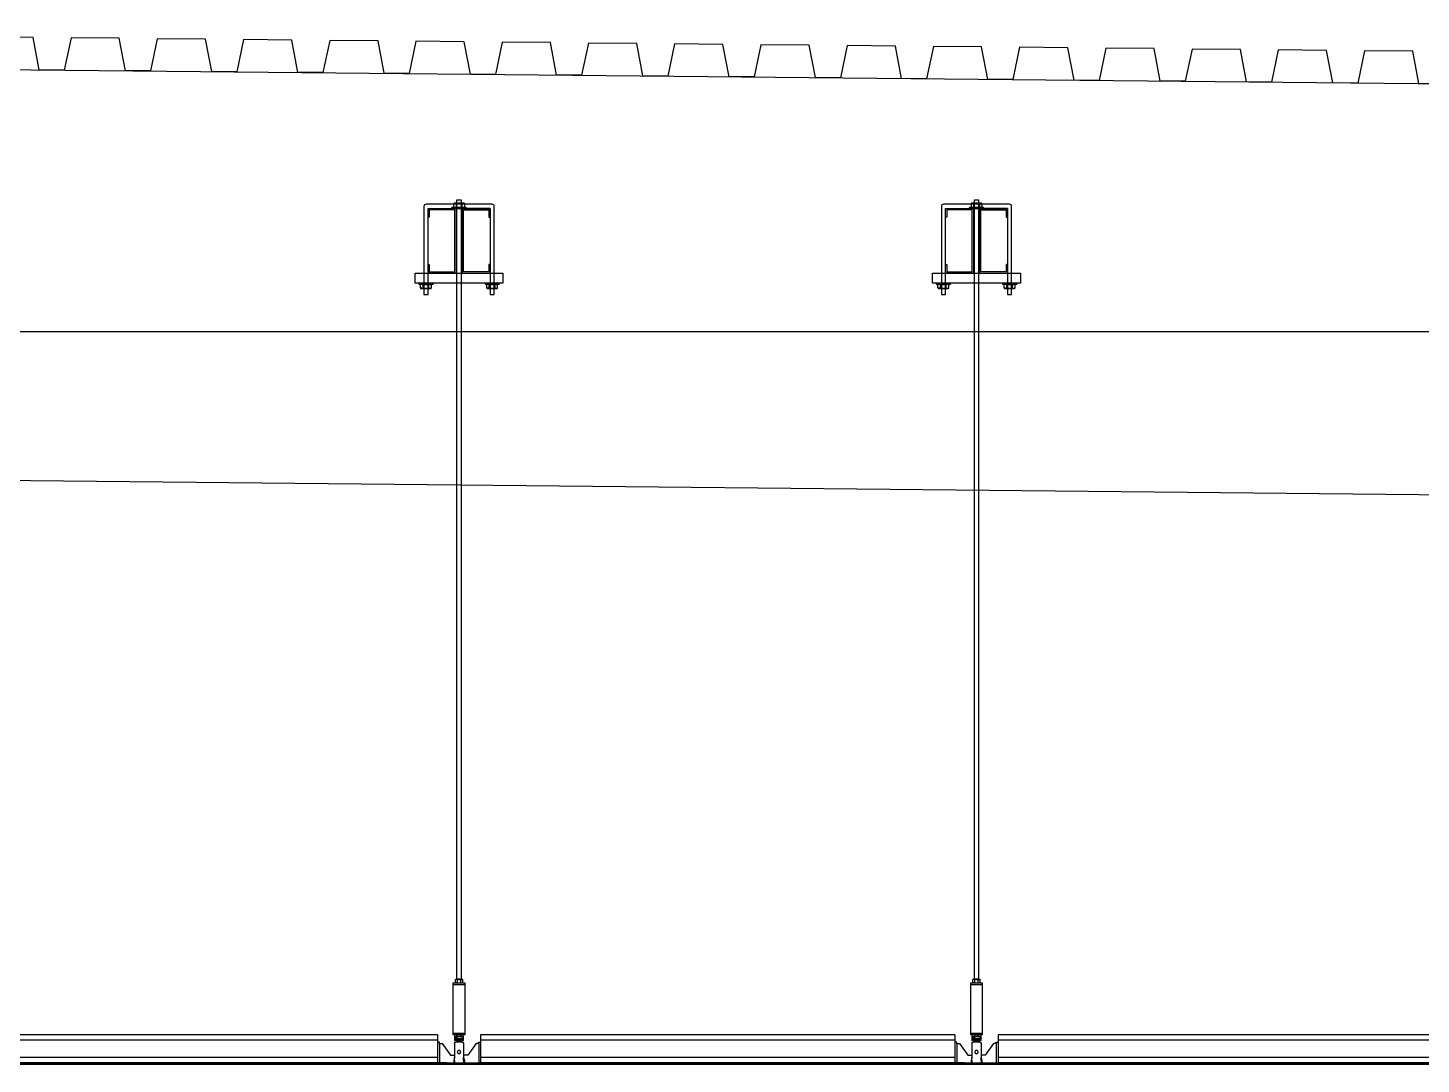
# Model space of a CAD drawing. Header units: millimetres. Extents: x -32710 to 654186, y -254124 to 420220.
# Drawn here: x 282600 to 285831, y 399500 to 401904 of the extents above; entities that cross this region are included whole.
import ezdxf
from ezdxf.xclip import XClip

# ---------------------------------------------------------------- set-up
doc = ezdxf.new("R2010")
doc.units = ezdxf.units.MM
doc.header["$LTSCALE"] = 1000
for name, color, linetype in [('TPH12-SEC-@E$0$SIAGE1', 252, 'Continuous'), ('TPH12-SEC-@E$0$SIAGE2', 252, 'Continuous'), ('TPH12-SEC-@E$0$SUGATA3', 252, 'Continuous'), ('YFM1P-長$0$M-FOUN', 252, 'Continuous'), ('YFSHI-02(E-LINE)$0$SH-LINE-10', 10, 'Continuous'), ('YFSHI-02(E-LINE)$0$SH-LINE-130', 130, 'Continuous'), ('YFSHI-02(E-LINE)$0$SH-LINE-82', 82, 'Continuous')]:
    doc.layers.add(name, color=color, linetype=linetype)

# ---------------------------------------------------------------- blocks, each defined once
blk = doc.blocks.new('TPH12-SEC-@E')
at = {"layer": 'TPH12-SEC-@E$0$SIAGE1'}
blk.add_line((281500, 399500), (290950, 399500), dxfattribs=at)
at = {"layer": 'TPH12-SEC-@E$0$SIAGE2'}
for points in [[(282700.1, 401881), (282684.4, 401806.2), (282626.4, 401806.7), (282612.1, 401881.9), (282500.1, 401883)], [(282900.1, 401879), (282884.3, 401804.2), (282826.3, 401804.7), (282812.1, 401879.9), (282700.1, 401881)], [(283100.1, 401877), (283084.3, 401802.2), (283026.3, 401802.7), (283012.1, 401877.9), (282900.1, 401879)], [(283300.1, 401875), (283284.3, 401800.2), (283226.3, 401800.7), (283212.1, 401875.9), (283100.1, 401877)], [(283500.1, 401873), (283484.3, 401798.2), (283426.3, 401798.7), (283412.1, 401873.9), (283300.1, 401875)], [(283700.1, 401871), (283684.3, 401796.2), (283626.3, 401796.7), (283612.1, 401871.9), (283500.1, 401873)], [(283900, 401869), (283884.3, 401794.2), (283826.3, 401794.7), (283812, 401869.9), (283700.1, 401871)], [(284100, 401867), (284084.3, 401792.2), (284026.3, 401792.7), (284012, 401867.9), (283900, 401869)], [(284300, 401865), (284284.3, 401790.2), (284226.3, 401790.7), (284212, 401865.9), (284100, 401867)], [(284500, 401863), (284484.3, 401788.2), (284426.3, 401788.7), (284412, 401863.9), (284300, 401865)], [(284700, 401861), (284684.3, 401786.2), (284626.3, 401786.7), (284612, 401861.9), (284500, 401863)], [(284900, 401859), (284884.2, 401784.2), (284826.2, 401784.7), (284812, 401859.9), (284700, 401861)], [(285100, 401857), (285084.2, 401782.2), (285026.2, 401782.7), (285012, 401857.9), (284900, 401859)], [(285300, 401855), (285284.2, 401780.2), (285226.2, 401780.7), (285212, 401855.9), (285100, 401857)], [(285500, 401853), (285484.2, 401778.2), (285426.2, 401778.7), (285412, 401853.9), (285300, 401855)], [(285700, 401851), (285684.2, 401776.2), (285626.2, 401776.7), (285612, 401851.9), (285500, 401853)], [(285899.9, 401849), (285884.2, 401774.2), (285826.2, 401774.7), (285811.9, 401849.9), (285700, 401851)]]:
    blk.add_lwpolyline(points, dxfattribs=at)
at = {"layer": 'TPH12-SEC-@E$0$SUGATA3'}
for p, q in [((272884.8, 401904.2), (290730, 401725.7)), ((282150, 400858.5), (290450, 400775.5))]:
    blk.add_line(p, q, dxfattribs=at)
blk = doc.blocks.new('YFSHI-02(E-LINE)$0$CEILING-A')
for p, q in [((-110, 6.8), (-110, 0)), ((-110, 6.8), (0, 6.8)), ((0, 6.8), (0, 0)), ((-110, 5.57), (0, 5.57)), ((-110, 1.52), (0, 1.52)), ((-110, 0.28), (0, 0.28)), ((-110, 0), (0, 0))]:
    blk.add_line(p, q)
blk = doc.blocks.new('YFSHI-02(E-LINE)$0$1')
for p, q in [((0.45, 5.1), (0, 5.1)), ((0, 5.1), (0, 0)), ((0.45, 4.8), (0.45, 5.1)), ((0.45, 4.8), (1.05, 4.8)), ((0.45, 4.8), (0.45, 0.28)), ((1.05, 4.8), (3, 2.05)), ((3.95, 4.8), (3.95, 2.05)), ((4.25, 5.1), (5.75, 5.1)), ((6.05, 4.8), (6.05, 2.05)), ((8.95, 4.8), (7, 2.05)), ((9.55, 4.8), (8.95, 4.8)), ((9.55, 4.8), (9.55, 5.1)), ((9.55, 5.1), (10, 5.1)), ((9.55, 4.8), (9.55, 0.33)), ((10, 5.1), (10, 0)), ((9.4, 0.33), (0, 0.33)), ((0, 0.25), (5.68, 0.25)), ((0, 0), (10, 0)), ((2.2, 0), (5, 0)), ((3, 2.05), (3.95, 2.05)), ((3.95, 1.55), (3.75, 0.88)), ((3.75, 0.88), (3.95, 0.88)), ((3.75, 0.88), (3.75, 0.25)), ((3.95, 2.05), (3.95, 1.55)), ((3.95, 0.88), (3.95, 1.55)), ((3.95, 0.88), (3.95, 0.45)), ((10, 0.25), (4.32, 0.25)), ((7, 2.05), (6.05, 2.05)), ((6.05, 2.05), (6.05, 1.55)), ((6.05, 1.55), (6.25, 0.88)), ((6.05, 0.88), (6.05, 1.55)), ((6.25, 0.88), (6.05, 0.88)), ((6.05, 0.88), (6.05, 0.45)), ((6.25, 0.88), (6.25, 0.25)), ((7.8, 0.33), (10, 0.33))]:
    blk.add_line(p, q)
blk.add_lwpolyline([(4.3, 5.1), (4.3, 5.4, 0.414214), (4.2, 5.5), (3.96, 5.5, -0.414214), (3.94, 5.52), (3.94, 6.76, -0.414214), (3.98, 6.8), (4.46, 6.8, -0.414214), (4.5, 6.76), (4.5, 6.42, -0.414214), (4.48, 6.4), (4.18, 6.4, 0.414214), (4.16, 6.38), (4.16, 5.8, 0.414214), (4.26, 5.7), (5.74, 5.7, 0.414214), (5.84, 5.8), (5.84, 6.38, 0.414214), (5.82, 6.4), (5.52, 6.4, -0.414214), (5.5, 6.42), (5.5, 6.76, -0.414214), (5.54, 6.8), (6.02, 6.8, -0.414214), (6.06, 6.76), (6.06, 5.52, -0.414214), (6.04, 5.5), (5.8, 5.5, 0.414214), (5.7, 5.4), (5.7, 5.1)], format="xyb")
blk.add_lwpolyline([(4.52, 5.5, 0.414214), (4.42, 5.4), (4.42, 5.2, 0.414214), (4.52, 5.1), (5.48, 5.1, 0.414214), (5.58, 5.2), (5.58, 5.4, 0.414214), (5.48, 5.5)], format="xyb", close=True)
blk.add_circle((5, 2.8), 0.41)
for centre, radius, start, end in [((4.25, 4.8), 0.3, 90, 180), ((5.75, 4.8), 0.3, 0, 90), ((3.75, 0.45), 0.2, 270, 0), ((6.25, 0.45), 0.2, 180, 270)]:
    blk.add_arc(centre, radius, start, end)
blk = doc.blocks.new('YFSHI-02(E-LINE)')
at = {"layer": 'YFSHI-02(E-LINE)$0$SH-LINE-10'}
for p, q in [((283616.5, 401487.3), (283583.5, 401487.3)), ((283583.5, 401485.3), (283583.5, 401487.3)), ((283616.5, 401485.3), (283583.5, 401485.3)), ((283587.3, 401496.1), (283587.3, 401488.5)), ((283587.3, 401496.1), (283587.3, 401488.5)), ((283611.7, 401497.3), (283588.3, 401497.3)), ((283611.7, 401497.3), (283588.3, 401497.3)), ((283590.7, 401496.9), (283588.3, 401496.9)), ((283590.7, 401496.9), (283588.3, 401496.9)), ((283590.7, 401487.7), (283588.3, 401487.7)), ((283590.7, 401487.7), (283588.3, 401487.7)), ((283611.7, 401487.3), (283588.3, 401487.3)), ((283593.2, 401496.1), (283593.2, 401488.5)), ((283593.2, 401496.1), (283593.2, 401488.5)), ((283603.5, 401496.9), (283596.5, 401496.9)), ((283603.5, 401496.9), (283596.5, 401496.9)), ((283603.5, 401487.7), (283596.5, 401487.7)), ((283603.5, 401487.7), (283596.5, 401487.7)), ((283606.8, 401496.1), (283606.8, 401488.5)), ((283606.8, 401496.1), (283606.8, 401488.5)), ((283609.3, 401496.9), (283611.7, 401496.9)), ((283609.3, 401496.9), (283611.7, 401496.9)), ((283609.3, 401487.7), (283611.7, 401487.7)), ((283609.3, 401487.7), (283611.7, 401487.7)), ((283612.7, 401496.1), (283612.7, 401488.5)), ((283612.7, 401496.1), (283612.7, 401488.5)), ((283616.5, 401485.3), (283616.5, 401487.3)), ((284816.5, 401487.3), (284783.5, 401487.3)), ((284783.5, 401485.3), (284783.5, 401487.3)), ((284816.5, 401485.3), (284783.5, 401485.3)), ((284787.3, 401496.1), (284787.3, 401488.5)), ((284787.3, 401496.1), (284787.3, 401488.5)), ((284811.7, 401497.3), (284788.3, 401497.3)), ((284811.7, 401497.3), (284788.3, 401497.3)), ((284790.7, 401496.9), (284788.3, 401496.9)), ((284790.7, 401496.9), (284788.3, 401496.9)), ((284790.7, 401487.7), (284788.3, 401487.7)), ((284790.7, 401487.7), (284788.3, 401487.7)), ((284811.7, 401487.3), (284788.3, 401487.3)), ((284793.2, 401496.1), (284793.2, 401488.5)), ((284793.2, 401496.1), (284793.2, 401488.5)), ((284803.5, 401496.9), (284796.5, 401496.9)), ((284803.5, 401496.9), (284796.5, 401496.9)), ((284803.5, 401487.7), (284796.5, 401487.7)), ((284803.5, 401487.7), (284796.5, 401487.7)), ((284806.8, 401496.1), (284806.8, 401488.5)), ((284806.8, 401496.1), (284806.8, 401488.5)), ((284809.3, 401496.9), (284811.7, 401496.9)), ((284809.3, 401496.9), (284811.7, 401496.9)), ((284809.3, 401487.7), (284811.7, 401487.7)), ((284809.3, 401487.7), (284811.7, 401487.7)), ((284812.7, 401496.1), (284812.7, 401488.5)), ((284812.7, 401496.1), (284812.7, 401488.5)), ((284816.5, 401485.3), (284816.5, 401487.3)), ((283506.7, 401311.6), (283539.8, 401311.6)), ((283506.7, 401311.6), (283506.7, 401309.5)), ((283506.7, 401309.5), (283539.8, 401309.5)), ((283510.6, 401300.8), (283510.6, 401308.3)), ((283510.6, 401300.8), (283510.6, 401308.3)), ((283511.5, 401309.5), (283535, 401309.5)), ((283511.5, 401299.6), (283535, 401299.6)), ((283511.5, 401299.6), (283535, 401299.6)), ((283514, 401309.1), (283511.6, 401309.1)), ((283514, 401309.1), (283511.6, 401309.1)), ((283514, 401299.9), (283511.6, 401299.9)), ((283514, 401299.9), (283511.6, 401299.9)), ((283516.4, 401300.8), (283516.4, 401308.3)), ((283516.4, 401300.8), (283516.4, 401308.3)), ((283519.7, 401309.1), (283526.8, 401309.1)), ((283519.7, 401309.1), (283526.8, 401309.1)), ((283519.7, 401299.9), (283526.8, 401299.9)), ((283519.7, 401299.9), (283526.8, 401299.9)), ((283530, 401300.8), (283530, 401308.3)), ((283530, 401300.8), (283530, 401308.3)), ((283532.5, 401309.1), (283534.9, 401309.1)), ((283532.5, 401309.1), (283534.9, 401309.1)), ((283532.5, 401299.9), (283534.9, 401299.9)), ((283532.5, 401299.9), (283534.9, 401299.9)), ((283535.9, 401300.8), (283535.9, 401308.3)), ((283535.9, 401300.8), (283535.9, 401308.3)), ((283539.8, 401311.6), (283539.8, 401309.5)), ((283660.2, 401311.6), (283693.3, 401311.6)), ((283660.2, 401311.6), (283660.2, 401309.5)), ((283660.2, 401309.5), (283693.3, 401309.5)), ((283664.1, 401300.8), (283664.1, 401308.3)), ((283664.1, 401300.8), (283664.1, 401308.3)), ((283665, 401309.5), (283688.5, 401309.5)), ((283665, 401299.6), (283688.5, 401299.6)), ((283665, 401299.6), (283688.5, 401299.6)), ((283667.5, 401309.1), (283665.1, 401309.1)), ((283667.5, 401309.1), (283665.1, 401309.1)), ((283667.5, 401299.9), (283665.1, 401299.9)), ((283667.5, 401299.9), (283665.1, 401299.9)), ((283670, 401300.8), (283670, 401308.3)), ((283670, 401300.8), (283670, 401308.3)), ((283673.2, 401309.1), (283680.3, 401309.1)), ((283673.2, 401309.1), (283680.3, 401309.1)), ((283673.2, 401299.9), (283680.3, 401299.9)), ((283673.2, 401299.9), (283680.3, 401299.9)), ((283683.6, 401300.8), (283683.6, 401308.3)), ((283683.6, 401300.8), (283683.6, 401308.3)), ((283686, 401309.1), (283688.4, 401309.1)), ((283686, 401309.1), (283688.4, 401309.1)), ((283686, 401299.9), (283688.4, 401299.9)), ((283686, 401299.9), (283688.4, 401299.9)), ((283689.4, 401300.8), (283689.4, 401308.3)), ((283689.4, 401300.8), (283689.4, 401308.3)), ((283693.3, 401311.6), (283693.3, 401309.5)), ((284706.7, 401311.6), (284739.8, 401311.6)), ((284706.7, 401311.6), (284706.7, 401309.5)), ((284706.7, 401309.5), (284739.8, 401309.5)), ((284710.6, 401300.8), (284710.6, 401308.3)), ((284710.6, 401300.8), (284710.6, 401308.3)), ((284711.5, 401309.5), (284735, 401309.5)), ((284711.5, 401299.6), (284735, 401299.6)), ((284711.5, 401299.6), (284735, 401299.6)), ((284714, 401309.1), (284711.6, 401309.1)), ((284714, 401309.1), (284711.6, 401309.1)), ((284714, 401299.9), (284711.6, 401299.9)), ((284714, 401299.9), (284711.6, 401299.9)), ((284716.4, 401300.8), (284716.4, 401308.3)), ((284716.4, 401300.8), (284716.4, 401308.3)), ((284719.7, 401309.1), (284726.8, 401309.1)), ((284719.7, 401309.1), (284726.8, 401309.1)), ((284719.7, 401299.9), (284726.8, 401299.9)), ((284719.7, 401299.9), (284726.8, 401299.9)), ((284730, 401300.8), (284730, 401308.3)), ((284730, 401300.8), (284730, 401308.3)), ((284732.5, 401309.1), (284734.9, 401309.1)), ((284732.5, 401309.1), (284734.9, 401309.1)), ((284732.5, 401299.9), (284734.9, 401299.9)), ((284732.5, 401299.9), (284734.9, 401299.9)), ((284735.9, 401300.8), (284735.9, 401308.3)), ((284735.9, 401300.8), (284735.9, 401308.3)), ((284739.8, 401311.6), (284739.8, 401309.5)), ((284860.2, 401311.6), (284893.3, 401311.6)), ((284860.2, 401311.6), (284860.2, 401309.5)), ((284860.2, 401309.5), (284893.3, 401309.5)), ((284864.1, 401300.8), (284864.1, 401308.3)), ((284864.1, 401300.8), (284864.1, 401308.3)), ((284865, 401309.5), (284888.5, 401309.5)), ((284865, 401299.6), (284888.5, 401299.6)), ((284865, 401299.6), (284888.5, 401299.6)), ((284867.5, 401309.1), (284865.1, 401309.1)), ((284867.5, 401309.1), (284865.1, 401309.1)), ((284867.5, 401299.9), (284865.1, 401299.9)), ((284867.5, 401299.9), (284865.1, 401299.9)), ((284870, 401300.8), (284870, 401308.3)), ((284870, 401300.8), (284870, 401308.3)), ((284873.2, 401309.1), (284880.3, 401309.1)), ((284873.2, 401309.1), (284880.3, 401309.1)), ((284873.2, 401299.9), (284880.3, 401299.9)), ((284873.2, 401299.9), (284880.3, 401299.9)), ((284883.6, 401300.8), (284883.6, 401308.3)), ((284883.6, 401300.8), (284883.6, 401308.3)), ((284886, 401309.1), (284888.4, 401309.1)), ((284886, 401309.1), (284888.4, 401309.1)), ((284886, 401299.9), (284888.4, 401299.9)), ((284886, 401299.9), (284888.4, 401299.9)), ((284889.4, 401300.8), (284889.4, 401308.3)), ((284889.4, 401300.8), (284889.4, 401308.3)), ((284893.3, 401311.6), (284893.3, 401309.5)), ((283586.6, 399688.5), (283613.4, 399688.5)), ((283586.6, 399688.5), (283613.4, 399688.5)), ((283586.6, 399568), (283586.6, 399688.5)), ((283586.6, 399568), (283586.6, 399688.5)), ((283586.6, 399688.5), (283613.4, 399688.5)), ((283591.5, 399689.3), (283591.5, 399696.1)), ((283591.5, 399689.3), (283591.5, 399696.1)), ((283592.1, 399697), (283607.9, 399697)), ((283592.1, 399697), (283607.9, 399697)), ((283592.1, 399688.5), (283607.9, 399688.5)), ((283592.1, 399688.5), (283607.9, 399688.5)), ((283594.5, 399696.7), (283592.2, 399696.7)), ((283594.5, 399696.7), (283592.2, 399696.7)), ((283594.5, 399688.7), (283592.2, 399688.7)), ((283594.5, 399688.7), (283592.2, 399688.7)), ((283596.2, 399689.3), (283596.2, 399696.1)), ((283596.2, 399689.3), (283596.2, 399696.1)), ((283598.5, 399696.7), (283601.5, 399696.7)), ((283598.5, 399688.7), (283601.5, 399688.7)), ((283598.5, 399688.7), (283601.5, 399688.7)), ((283603.8, 399689.3), (283603.8, 399696.1)), ((283603.8, 399689.3), (283603.8, 399696.1)), ((283605.5, 399696.7), (283607.8, 399696.7)), ((283605.5, 399696.7), (283607.8, 399696.7)), ((283605.5, 399688.7), (283607.8, 399688.7)), ((283605.5, 399688.7), (283607.8, 399688.7)), ((283608.5, 399689.3), (283608.5, 399696.1)), ((283608.5, 399689.3), (283608.5, 399696.1)), ((283613.4, 399688.5), (283613.4, 399568)), ((283613.4, 399688.5), (283613.4, 399568)), ((284786.6, 399688.5), (284813.4, 399688.5)), ((284786.6, 399688.5), (284813.4, 399688.5)), ((284786.6, 399568), (284786.6, 399688.5)), ((284786.6, 399568), (284786.6, 399688.5)), ((284786.6, 399688.5), (284813.4, 399688.5)), ((284791.5, 399689.3), (284791.5, 399696.1)), ((284791.5, 399689.3), (284791.5, 399696.1)), ((284792.1, 399697), (284807.9, 399697)), ((284792.1, 399697), (284807.9, 399697)), ((284792.1, 399688.5), (284807.9, 399688.5)), ((284792.1, 399688.5), (284807.9, 399688.5)), ((284794.5, 399696.7), (284792.2, 399696.7)), ((284794.5, 399696.7), (284792.2, 399696.7)), ((284794.5, 399688.7), (284792.2, 399688.7)), ((284794.5, 399688.7), (284792.2, 399688.7)), ((284796.2, 399689.3), (284796.2, 399696.1)), ((284796.2, 399689.3), (284796.2, 399696.1)), ((284798.5, 399696.7), (284801.5, 399696.7)), ((284798.5, 399688.7), (284801.5, 399688.7)), ((284798.5, 399688.7), (284801.5, 399688.7)), ((284803.8, 399689.3), (284803.8, 399696.1)), ((284803.8, 399689.3), (284803.8, 399696.1)), ((284805.5, 399696.7), (284807.8, 399696.7)), ((284805.5, 399696.7), (284807.8, 399696.7)), ((284805.5, 399688.7), (284807.8, 399688.7)), ((284805.5, 399688.7), (284807.8, 399688.7)), ((284808.5, 399689.3), (284808.5, 399696.1)), ((284808.5, 399689.3), (284808.5, 399696.1)), ((284813.4, 399688.5), (284813.4, 399568)), ((284813.4, 399688.5), (284813.4, 399568)), ((283613.4, 399568), (283586.6, 399568)), ((283613.4, 399568), (283586.6, 399568)), ((283592.1, 399558.9), (283592.1, 399563.3)), ((283608.1, 399563.3), (283592.1, 399563.3)), ((283608.3, 399558.9), (283592.1, 399558.9)), ((283593.2, 399558.9), (283593.2, 399563.3)), ((283595.6, 399563.3), (283595.6, 399563.9)), ((283604.3, 399563.9), (283595.6, 399563.9)), ((283595.8, 399558.9), (283595.8, 399563.3)), ((283595.9, 399563.9), (283595.9, 399568)), ((283604.1, 399563.9), (283604.1, 399568)), ((283604.3, 399563.3), (283604.3, 399563.9)), ((283608.3, 399559), (283608.3, 399563.1)), ((284813.4, 399568), (284786.6, 399568)), ((284813.4, 399568), (284786.6, 399568)), ((284792.1, 399558.9), (284792.1, 399563.3)), ((284808.1, 399563.3), (284792.1, 399563.3)), ((284808.3, 399558.9), (284792.1, 399558.9)), ((284793.2, 399558.9), (284793.2, 399563.3)), ((284795.6, 399563.3), (284795.6, 399563.9)), ((284804.3, 399563.9), (284795.6, 399563.9)), ((284795.8, 399558.9), (284795.8, 399563.3)), ((284795.9, 399563.9), (284795.9, 399568)), ((284804.1, 399563.9), (284804.1, 399568)), ((284804.3, 399563.3), (284804.3, 399563.9)), ((284808.3, 399559), (284808.3, 399563.1))]:
    blk.add_line(p, q, dxfattribs=at)
for points in [[(283672, 401285.5), (283681.5, 401285.5), (283681.5, 401311.6), (283681.5, 401489.8, 0.414214), (283676.5, 401494.8), (283523.5, 401494.8, 0.414214), (283518.5, 401489.8), (283518.5, 401285.5), (283528, 401285.5), (283528, 401485.3), (283672, 401485.3)], [(284872, 401285.5), (284881.5, 401285.5), (284881.5, 401311.6), (284881.5, 401489.8, 0.414214), (284876.5, 401494.8), (284723.5, 401494.8, 0.414214), (284718.5, 401489.8), (284718.5, 401285.5), (284728, 401285.5), (284728, 401485.3), (284872, 401485.3)]]:
    blk.add_lwpolyline(points, format="xyb", close=True, dxfattribs=at)
for points in [[(283604.8, 399697), (283595.2, 399697), (283595.2, 401505.3), (283604.8, 401505.3)], [(284804.8, 399697), (284795.2, 399697), (284795.2, 401505.3), (284804.8, 401505.3)], [(283498.2, 401335.3), (283701.8, 401335.3), (283701.8, 401311.6), (283498.2, 401311.6)], [(284698.2, 401335.3), (284901.8, 401335.3), (284901.8, 401311.6), (284698.2, 401311.6)]]:
    blk.add_lwpolyline(points, close=True, dxfattribs=at)
for points in [[(283586.6, 399684.8), (283613.4, 399684.8)], [(283586.6, 399684.8), (283613.4, 399684.8)], [(284786.6, 399684.8), (284813.4, 399684.8)], [(284786.6, 399684.8), (284813.4, 399684.8)], [(283586.6, 399571.6), (283613.4, 399571.6)], [(283586.6, 399571.6), (283613.4, 399571.6)], [(284786.6, 399571.6), (284813.4, 399571.6)], [(284786.6, 399571.6), (284813.4, 399571.6)]]:
    blk.add_lwpolyline(points, dxfattribs=at)
for centre, radius, start, end in [((283589.3, 401495.5), 2.1, 120.5681, 163.207), ((283589.3, 401495.5), 2.1, 120.5681, 163.207), ((283589.1, 401495), 2.02, 111.8965, 149.5654), ((283589.1, 401495), 2.02, 111.8965, 149.5654), ((283589.1, 401489.6), 2.02, 210.4346, 248.1035), ((283589.1, 401489.6), 2.02, 210.4346, 248.1035), ((283589.3, 401489.2), 2.1, 196.793, 239.4319), ((283589.3, 401489.2), 2.1, 196.793, 239.4319), ((283589.3, 401488.9), 8.18, 61.7885, 80.1123), ((283589.3, 401488.9), 8.18, 61.7885, 80.1123), ((283589.3, 401495.8), 8.18, 279.8877, 298.2115), ((283589.3, 401495.8), 8.18, 279.8877, 298.2115), ((283597.2, 401487.5), 9.43, 94.1532, 114.8761), ((283597.2, 401487.5), 9.43, 94.1532, 114.8761), ((283597.2, 401497.1), 9.43, 245.1239, 265.8468), ((283597.2, 401497.1), 9.43, 245.1239, 265.8468), ((283602.8, 401487.5), 9.43, 65.1239, 85.8468), ((283602.8, 401487.5), 9.43, 65.1239, 85.8468), ((283602.8, 401497.1), 9.43, 274.1532, 294.8761), ((283602.8, 401497.1), 9.43, 274.1532, 294.8761), ((283610.7, 401488.9), 8.18, 99.8877, 118.2115), ((283610.7, 401488.9), 8.18, 99.8877, 118.2115), ((283610.7, 401495.8), 8.18, 241.7885, 260.1123), ((283610.7, 401495.8), 8.18, 241.7885, 260.1123), ((283610.7, 401495.5), 2.1, 16.793, 59.4319), ((283610.7, 401495.5), 2.1, 16.793, 59.4319), ((283610.9, 401495), 2.02, 30.4346, 68.1035), ((283610.9, 401495), 2.02, 30.4346, 68.1035), ((283610.7, 401489.2), 2.1, 300.5681, 343.207), ((283610.9, 401489.6), 2.02, 291.8965, 329.5654), ((283610.9, 401489.6), 2.02, 291.8965, 329.5654), ((283610.7, 401489.2), 2.1, 300.5681, 343.207), ((284789.3, 401495.5), 2.1, 120.5681, 163.207), ((284789.3, 401495.5), 2.1, 120.5681, 163.207), ((284789.1, 401495), 2.02, 111.8965, 149.5654), ((284789.1, 401495), 2.02, 111.8965, 149.5654), ((284789.1, 401489.6), 2.02, 210.4346, 248.1035), ((284789.1, 401489.6), 2.02, 210.4346, 248.1035), ((284789.3, 401489.2), 2.1, 196.793, 239.4319), ((284789.3, 401489.2), 2.1, 196.793, 239.4319), ((284789.3, 401488.9), 8.18, 61.7885, 80.1123), ((284789.3, 401488.9), 8.18, 61.7885, 80.1123), ((284789.3, 401495.8), 8.18, 279.8877, 298.2115), ((284789.3, 401495.8), 8.18, 279.8877, 298.2115), ((284797.2, 401487.5), 9.43, 94.1532, 114.8761), ((284797.2, 401487.5), 9.43, 94.1532, 114.8761), ((284797.2, 401497.1), 9.43, 245.1239, 265.8468), ((284797.2, 401497.1), 9.43, 245.1239, 265.8468), ((284802.8, 401487.5), 9.43, 65.1239, 85.8468), ((284802.8, 401487.5), 9.43, 65.1239, 85.8468), ((284802.8, 401497.1), 9.43, 274.1532, 294.8761), ((284802.8, 401497.1), 9.43, 274.1532, 294.8761), ((284810.7, 401488.9), 8.18, 99.8877, 118.2115), ((284810.7, 401488.9), 8.18, 99.8877, 118.2115), ((284810.7, 401495.8), 8.18, 241.7885, 260.1123), ((284810.7, 401495.8), 8.18, 241.7885, 260.1123), ((284810.7, 401495.5), 2.1, 16.793, 59.4319), ((284810.7, 401495.5), 2.1, 16.793, 59.4319), ((284810.9, 401495), 2.02, 30.4346, 68.1035), ((284810.9, 401495), 2.02, 30.4346, 68.1035), ((284810.7, 401489.2), 2.1, 300.5681, 343.207), ((284810.9, 401489.6), 2.02, 291.8965, 329.5654), ((284810.9, 401489.6), 2.02, 291.8965, 329.5654), ((284810.7, 401489.2), 2.1, 300.5681, 343.207), ((283512.6, 401307.7), 2.1, 120.5681, 163.207), ((283512.6, 401307.7), 2.1, 120.5681, 163.207), ((283512.3, 401307.3), 2.02, 111.8965, 149.5654), ((283512.3, 401307.3), 2.02, 111.8965, 149.5654), ((283512.3, 401301.8), 2.02, 210.4346, 248.1035), ((283512.6, 401301.4), 2.1, 196.793, 239.4319), ((283512.6, 401301.4), 2.1, 196.793, 239.4319), ((283512.3, 401301.8), 2.02, 210.4346, 248.1035), ((283512.6, 401301.1), 8.18, 61.7885, 80.1123), ((283512.6, 401301.1), 8.18, 61.7885, 80.1123), ((283512.6, 401308), 8.18, 279.8877, 298.2115), ((283512.6, 401308), 8.18, 279.8877, 298.2115), ((283520.4, 401299.7), 9.43, 94.1532, 114.8761), ((283520.4, 401299.7), 9.43, 94.1532, 114.8761), ((283520.4, 401309.3), 9.43, 245.1239, 265.8468), ((283520.4, 401309.3), 9.43, 245.1239, 265.8468), ((283526.1, 401299.7), 9.43, 65.1239, 85.8468), ((283526.1, 401299.7), 9.43, 65.1239, 85.8468), ((283526.1, 401309.3), 9.43, 274.1532, 294.8761), ((283526.1, 401309.3), 9.43, 274.1532, 294.8761), ((283533.9, 401301.1), 8.18, 99.8877, 118.2115), ((283533.9, 401301.1), 8.18, 99.8877, 118.2115), ((283533.9, 401308), 8.18, 241.7885, 260.1123), ((283533.9, 401308), 8.18, 241.7885, 260.1123), ((283534.2, 401307.3), 2.02, 30.4346, 68.1035), ((283534.2, 401307.3), 2.02, 30.4346, 68.1035), ((283534.2, 401301.8), 2.02, 291.8965, 329.5654), ((283534.2, 401301.8), 2.02, 291.8965, 329.5654), ((283533.9, 401307.7), 2.1, 16.793, 59.4319), ((283533.9, 401307.7), 2.1, 16.793, 59.4319), ((283533.9, 401301.4), 2.1, 300.5681, 343.207), ((283533.9, 401301.4), 2.1, 300.5681, 343.207), ((283666.1, 401307.7), 2.1, 120.5681, 163.207), ((283666.1, 401307.7), 2.1, 120.5681, 163.207), ((283665.8, 401307.3), 2.02, 111.8965, 149.5654), ((283665.8, 401307.3), 2.02, 111.8965, 149.5654), ((283665.8, 401301.8), 2.02, 210.4346, 248.1035), ((283666.1, 401301.4), 2.1, 196.793, 239.4319), ((283666.1, 401301.4), 2.1, 196.793, 239.4319), ((283665.8, 401301.8), 2.02, 210.4346, 248.1035), ((283666.1, 401301.1), 8.18, 61.7885, 80.1123), ((283666.1, 401301.1), 8.18, 61.7885, 80.1123), ((283666.1, 401308), 8.18, 279.8877, 298.2115), ((283666.1, 401308), 8.18, 279.8877, 298.2115), ((283673.9, 401299.7), 9.43, 94.1532, 114.8761), ((283673.9, 401299.7), 9.43, 94.1532, 114.8761), ((283673.9, 401309.3), 9.43, 245.1239, 265.8468), ((283673.9, 401309.3), 9.43, 245.1239, 265.8468), ((283679.6, 401299.7), 9.43, 65.1239, 85.8468), ((283679.6, 401299.7), 9.43, 65.1239, 85.8468), ((283679.6, 401309.3), 9.43, 274.1532, 294.8761), ((283679.6, 401309.3), 9.43, 274.1532, 294.8761), ((283687.4, 401301.1), 8.18, 99.8877, 118.2115), ((283687.4, 401301.1), 8.18, 99.8877, 118.2115), ((283687.4, 401308), 8.18, 241.7885, 260.1123), ((283687.4, 401308), 8.18, 241.7885, 260.1123), ((283687.7, 401307.3), 2.02, 30.4346, 68.1035), ((283687.7, 401307.3), 2.02, 30.4346, 68.1035), ((283687.7, 401301.8), 2.02, 291.8965, 329.5654), ((283687.7, 401301.8), 2.02, 291.8965, 329.5654), ((283687.4, 401307.7), 2.1, 16.793, 59.4319), ((283687.4, 401307.7), 2.1, 16.793, 59.4319), ((283687.4, 401301.4), 2.1, 300.5681, 343.207), ((283687.4, 401301.4), 2.1, 300.5681, 343.207), ((284712.6, 401307.7), 2.1, 120.5681, 163.207), ((284712.6, 401307.7), 2.1, 120.5681, 163.207), ((284712.3, 401307.3), 2.02, 111.8965, 149.5654), ((284712.3, 401307.3), 2.02, 111.8965, 149.5654), ((284712.3, 401301.8), 2.02, 210.4346, 248.1035), ((284712.6, 401301.4), 2.1, 196.793, 239.4319), ((284712.6, 401301.4), 2.1, 196.793, 239.4319), ((284712.3, 401301.8), 2.02, 210.4346, 248.1035), ((284712.6, 401301.1), 8.18, 61.7885, 80.1123), ((284712.6, 401301.1), 8.18, 61.7885, 80.1123), ((284712.6, 401308), 8.18, 279.8877, 298.2115), ((284712.6, 401308), 8.18, 279.8877, 298.2115), ((284720.4, 401299.7), 9.43, 94.1532, 114.8761), ((284720.4, 401299.7), 9.43, 94.1532, 114.8761), ((284720.4, 401309.3), 9.43, 245.1239, 265.8468), ((284720.4, 401309.3), 9.43, 245.1239, 265.8468), ((284726.1, 401299.7), 9.43, 65.1239, 85.8468), ((284726.1, 401299.7), 9.43, 65.1239, 85.8468), ((284726.1, 401309.3), 9.43, 274.1532, 294.8761), ((284726.1, 401309.3), 9.43, 274.1532, 294.8761), ((284733.9, 401301.1), 8.18, 99.8877, 118.2115), ((284733.9, 401301.1), 8.18, 99.8877, 118.2115), ((284733.9, 401308), 8.18, 241.7885, 260.1123), ((284733.9, 401308), 8.18, 241.7885, 260.1123), ((284734.2, 401307.3), 2.02, 30.4346, 68.1035), ((284734.2, 401307.3), 2.02, 30.4346, 68.1035), ((284734.2, 401301.8), 2.02, 291.8965, 329.5654), ((284734.2, 401301.8), 2.02, 291.8965, 329.5654), ((284733.9, 401307.7), 2.1, 16.793, 59.4319), ((284733.9, 401307.7), 2.1, 16.793, 59.4319), ((284733.9, 401301.4), 2.1, 300.5681, 343.207), ((284733.9, 401301.4), 2.1, 300.5681, 343.207), ((284866.1, 401307.7), 2.1, 120.5681, 163.207), ((284866.1, 401307.7), 2.1, 120.5681, 163.207), ((284865.8, 401307.3), 2.02, 111.8965, 149.5654), ((284865.8, 401307.3), 2.02, 111.8965, 149.5654), ((284865.8, 401301.8), 2.02, 210.4346, 248.1035), ((284866.1, 401301.4), 2.1, 196.793, 239.4319), ((284866.1, 401301.4), 2.1, 196.793, 239.4319), ((284865.8, 401301.8), 2.02, 210.4346, 248.1035), ((284866.1, 401301.1), 8.18, 61.7885, 80.1123), ((284866.1, 401301.1), 8.18, 61.7885, 80.1123), ((284866.1, 401308), 8.18, 279.8877, 298.2115), ((284866.1, 401308), 8.18, 279.8877, 298.2115), ((284873.9, 401299.7), 9.43, 94.1532, 114.8761), ((284873.9, 401299.7), 9.43, 94.1532, 114.8761), ((284873.9, 401309.3), 9.43, 245.1239, 265.8468), ((284873.9, 401309.3), 9.43, 245.1239, 265.8468), ((284879.6, 401299.7), 9.43, 65.1239, 85.8468), ((284879.6, 401299.7), 9.43, 65.1239, 85.8468), ((284879.6, 401309.3), 9.43, 274.1532, 294.8761), ((284879.6, 401309.3), 9.43, 274.1532, 294.8761), ((284887.4, 401301.1), 8.18, 99.8877, 118.2115), ((284887.4, 401301.1), 8.18, 99.8877, 118.2115), ((284887.4, 401308), 8.18, 241.7885, 260.1123), ((284887.4, 401308), 8.18, 241.7885, 260.1123), ((284887.7, 401307.3), 2.02, 30.4346, 68.1035), ((284887.7, 401307.3), 2.02, 30.4346, 68.1035), ((284887.7, 401301.8), 2.02, 291.8965, 329.5654), ((284887.7, 401301.8), 2.02, 291.8965, 329.5654), ((284887.4, 401307.7), 2.1, 16.793, 59.4319), ((284887.4, 401307.7), 2.1, 16.793, 59.4319), ((284887.4, 401301.4), 2.1, 300.5681, 343.207), ((284887.4, 401301.4), 2.1, 300.5681, 343.207), ((283592.9, 399695.7), 1.46, 120.5681, 163.207), ((283592.9, 399695.7), 1.46, 120.5681, 163.207), ((283592.7, 399695.4), 1.4, 111.8965, 149.5654), ((283592.7, 399695.4), 1.4, 111.8965, 149.5654), ((283592.9, 399689.7), 1.46, 196.793, 239.4319), ((283592.7, 399690), 1.4, 210.4346, 248.1035), ((283592.7, 399690), 1.4, 210.4346, 248.1035), ((283592.9, 399689.7), 1.46, 196.793, 239.4319), ((283593.6, 399691.1), 5.67, 61.7885, 80.1123), ((283593.6, 399691.1), 5.67, 61.7885, 80.1123), ((283593.6, 399694.3), 5.67, 279.8877, 298.2115), ((283593.6, 399694.3), 5.67, 279.8877, 298.2115), ((283599, 399690.2), 6.54, 94.1532, 114.8761), ((283599, 399690.2), 6.54, 94.1532, 114.8761), ((283599, 399695.2), 6.54, 245.1239, 265.8468), ((283599, 399695.2), 6.54, 245.1239, 265.8468), ((283601, 399690.2), 6.54, 65.1239, 85.8468), ((283601, 399690.2), 6.54, 65.1239, 85.8468), ((283601, 399695.2), 6.54, 274.1532, 294.8761), ((283601, 399695.2), 6.54, 274.1532, 294.8761), ((283606.4, 399691.1), 5.67, 99.8877, 118.2115), ((283606.4, 399691.1), 5.67, 99.8877, 118.2115), ((283606.4, 399694.3), 5.67, 241.7885, 260.1123), ((283606.4, 399694.3), 5.67, 241.7885, 260.1123), ((283607.3, 399695.4), 1.4, 30.4346, 68.1035), ((283607.3, 399695.4), 1.4, 30.4346, 68.1035), ((283607.3, 399690), 1.4, 291.8965, 329.5654), ((283607.3, 399690), 1.4, 291.8965, 329.5654), ((283607.1, 399695.7), 1.46, 16.793, 59.4319), ((283607.1, 399695.7), 1.46, 16.793, 59.4319), ((283607.1, 399689.7), 1.46, 300.5681, 343.207), ((283607.1, 399689.7), 1.46, 300.5681, 343.207), ((284792.9, 399695.7), 1.46, 120.5681, 163.207), ((284792.9, 399695.7), 1.46, 120.5681, 163.207), ((284792.7, 399695.4), 1.4, 111.8965, 149.5654), ((284792.7, 399695.4), 1.4, 111.8965, 149.5654), ((284792.9, 399689.7), 1.46, 196.793, 239.4319), ((284792.7, 399690), 1.4, 210.4346, 248.1035), ((284792.7, 399690), 1.4, 210.4346, 248.1035), ((284792.9, 399689.7), 1.46, 196.793, 239.4319), ((284793.6, 399691.1), 5.67, 61.7885, 80.1123), ((284793.6, 399691.1), 5.67, 61.7885, 80.1123), ((284793.6, 399694.3), 5.67, 279.8877, 298.2115), ((284793.6, 399694.3), 5.67, 279.8877, 298.2115), ((284799, 399690.2), 6.54, 94.1532, 114.8761), ((284799, 399690.2), 6.54, 94.1532, 114.8761), ((284799, 399695.2), 6.54, 245.1239, 265.8468), ((284799, 399695.2), 6.54, 245.1239, 265.8468), ((284801, 399690.2), 6.54, 65.1239, 85.8468), ((284801, 399690.2), 6.54, 65.1239, 85.8468), ((284801, 399695.2), 6.54, 274.1532, 294.8761), ((284801, 399695.2), 6.54, 274.1532, 294.8761), ((284806.4, 399691.1), 5.67, 99.8877, 118.2115), ((284806.4, 399691.1), 5.67, 99.8877, 118.2115), ((284806.4, 399694.3), 5.67, 241.7885, 260.1123), ((284806.4, 399694.3), 5.67, 241.7885, 260.1123), ((284807.3, 399695.4), 1.4, 30.4346, 68.1035), ((284807.3, 399695.4), 1.4, 30.4346, 68.1035), ((284807.3, 399690), 1.4, 291.8965, 329.5654), ((284807.3, 399690), 1.4, 291.8965, 329.5654), ((284807.1, 399695.7), 1.46, 16.793, 59.4319), ((284807.1, 399695.7), 1.46, 16.793, 59.4319), ((284807.1, 399689.7), 1.46, 300.5681, 343.207), ((284807.1, 399689.7), 1.46, 300.5681, 343.207), ((283597.4, 399561.1), 5.76, 157.8828, 180.1952), ((283597.4, 399561.1), 5.76, 179.8048, 202.1172), ((283605.9, 399561.2), 2.29, 356.5141, 63.2222), ((283605.9, 399561.2), 2.29, 356.5141, 63.2222), ((283605.9, 399561), 2.29, 296.7778, 3.4859), ((283608.1, 399563.1), 0.2, 0, 90), ((283608.3, 399559), 0.0625, 270, 0), ((284797.4, 399561.1), 5.76, 157.8828, 180.1952), ((284797.4, 399561.1), 5.76, 179.8048, 202.1172), ((284805.9, 399561.2), 2.29, 356.5141, 63.2222), ((284805.9, 399561.2), 2.29, 356.5141, 63.2222), ((284805.9, 399561), 2.29, 296.7778, 3.4859), ((284808.1, 399563.1), 0.2, 0, 90), ((284808.3, 399559), 0.0625, 270, 0)]:
    blk.add_arc(centre, radius, start, end, dxfattribs=at)
at = {"layer": 'YFSHI-02(E-LINE)$0$SH-LINE-130'}
for points in [[(283590, 401338.3), (283590, 401482.3), (283531, 401482.3), (283531, 401465.3), (283528, 401465.3), (283528, 401485.3), (283593, 401485.3), (283593, 401335.3), (283528, 401335.3), (283528, 401355.3), (283531, 401355.3), (283531, 401338.3)], [(283610, 401338.3), (283610, 401482.3), (283669, 401482.3), (283669, 401465.3), (283672, 401465.3), (283672, 401485.3), (283607, 401485.3), (283607, 401335.3), (283672, 401335.3), (283672, 401355.3), (283669, 401355.3), (283669, 401338.3)], [(284790, 401338.3), (284790, 401482.3), (284731, 401482.3), (284731, 401465.3), (284728, 401465.3), (284728, 401485.3), (284793, 401485.3), (284793, 401335.3), (284728, 401335.3), (284728, 401355.3), (284731, 401355.3), (284731, 401338.3)], [(284810, 401338.3), (284810, 401482.3), (284869, 401482.3), (284869, 401465.3), (284872, 401465.3), (284872, 401485.3), (284807, 401485.3), (284807, 401335.3), (284872, 401335.3), (284872, 401355.3), (284869, 401355.3), (284869, 401338.3)]]:
    blk.add_lwpolyline(points, close=True, dxfattribs=at)
at = {"layer": 'YFSHI-02(E-LINE)$0$SH-LINE-82', "xscale": -10, "yscale": 10, "zscale": 10}
for name, p in [('YFSHI-02(E-LINE)$0$CEILING-A', (282450, 399500)), ('YFSHI-02(E-LINE)$0$1', (283650, 399500)), ('YFSHI-02(E-LINE)$0$CEILING-A', (283650, 399500)), ('YFSHI-02(E-LINE)$0$1', (284850, 399500)), ('YFSHI-02(E-LINE)$0$CEILING-A', (284850, 399500))]:
    blk.add_blockref(name, p, dxfattribs=at)
blk = doc.blocks.new('YFM1P-長')
at = {"layer": 'YFM1P-長$0$M-FOUN', "color": 1}
blk.add_line((273100.5, 401200), (290800, 401200), dxfattribs=at)

msp = doc.modelspace()

# ---------------------------------------------------------------- block references
msp.add_blockref('TPH12-SEC-@E', (0, 0))
ref = msp.add_blockref('YFM1P-長', (0, 0))
XClip(ref).set_block_clipping_path([(188201.2783815574, 355635.7797075855), (305020.60558715, 413217.0386999981)])
ref = msp.add_blockref('YFSHI-02(E-LINE)', (0, 0))
XClip(ref).set_block_clipping_path([(193435.9728033519, 355635.7797075855), (305020.60558715, 413217.0386999981)])

doc.saveas('drawing.dxf')
